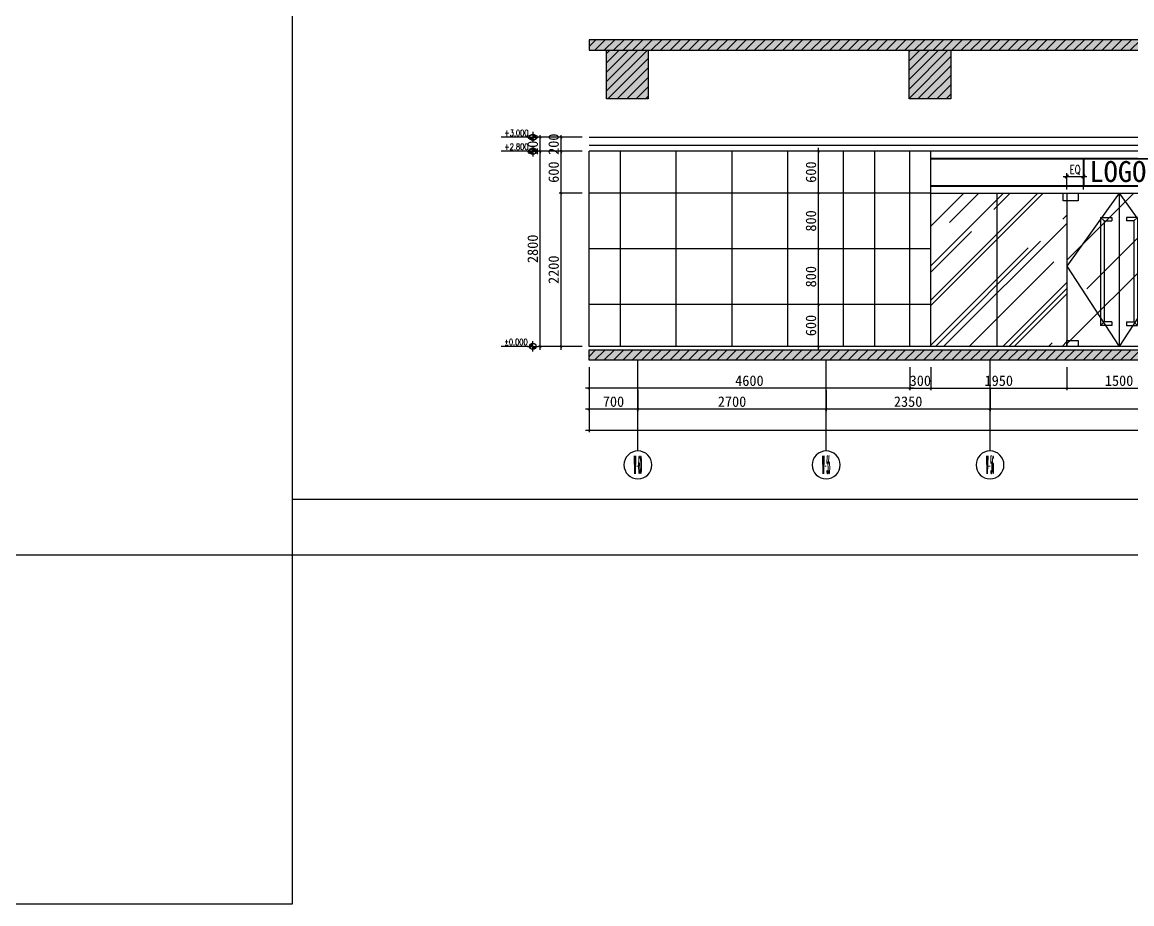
# Model space of a CAD drawing. Header units: millimetres. Extents: x 110215 to 630040, y -488650 to 141897.
# Drawn here: x 320155 to 336067, y -9761 to 2886 of the extents above; entities that cross this region are included whole.
import ezdxf
from ezdxf.enums import TextEntityAlignment as Align
from ezdxf.xclip import XClip

# ---------------------------------------------------------------- set-up
doc = ezdxf.new("R2010")
doc.units = ezdxf.units.MM
doc.header["$LTSCALE"] = 1000
doc.header["$XCLIPFRAME"] = 0
doc.layers.get('Defpoints').update_dxf_attribs({"color": 2})
for name, color, linetype in [('0-118标注', 2, 'Continuous'), ('0-140b立面看线', 3, 'Continuous'), ('0-140c立面材料填充', 250, 'Continuous'), ('0-140d立面材料分隔', 146, 'Continuous'), ('0-140立面图剖切线', 4, 'Continuous')]:
    doc.layers.add(name, color=color, linetype=linetype)
doc.styles.add('_TCH_AXIS', font='COMPLEX', dxfattribs={"bigfont": 'GBCBIG'})
doc.styles.add('COMPLEX', font='COMPLEX')
doc.styles.add('DIM_FONT', font='SIMPLEX', dxfattribs={"width": 0.7, "bigfont": 'GBCBIG'})
doc.styles.add('TXT', font='txt.shx', dxfattribs={"width": 0.7})
doc.styles.add('繁黑体', font='simhei.ttf')
doc.styles.add('黑体', font='simhei.ttf')
doc.dimstyles.new('50', dxfattribs={"dimscale": 50, "dimtxt": 3, "dimasz": 0.6, "dimexe": 0.6, "dimexo": 0.6, "dimtad": 1, "dimdec": 0, "dimdsep": 46, "dimtxsty": '黑体', "dimblk1": 'ARCHTICK', "dimblk2": 'ARCHTICK', "dimsah": 1, "dimcen": 0, "dimdle": 1, "dimclrd": 251, "dimclre": 251, "dimclrt": 2, "dimadec": 0, "dimazin": 0, "dimtfac": 1, "dimtdec": 0, "dimtix": 1, "dimtmove": 2, "dimatfit": 3, "dimldrblk": 'DOT', "dimfxl": 0, "dimtolj": 1, "dimtzin": 0, "dimarcsym": 0})
doc.dimstyles.new('副本 1-50', dxfattribs={"dimscale": 50, "dimtxt": 2.5, "dimasz": 1, "dimexe": 1, "dimexo": 1, "dimgap": 0.6, "dimtad": 1, "dimdec": 0, "dimrnd": 5, "dimzin": 0, "dimdsep": 46, "dimtxsty": 'TXT', "dimblk": 'ARCHTICK', "dimcen": 4, "dimdle": 1, "dimclrd": 3, "dimclre": 3, "dimclrt": 3, "dimadec": 0, "dimazin": 0, "dimtfac": 1, "dimtdec": 0, "dimtix": 1, "dimtmove": 2, "dimatfit": 3, "dimldrblk": 'ARCHTICK', "dimfxl": 0, "dimtolj": 1, "dimtzin": 0, "dimarcsym": 0})
pattern_1 = [(45, (-34166.74, 29974.5), (-67.35192, 67.35192), [])]

# ---------------------------------------------------------------- blocks, each defined once
blk = doc.blocks.new('_ArchTick')
at = {"color": 0, "linetype": 'ByBlock', "const_width": 0.4}
blk.add_lwpolyline([(-0.5, -0.5), (0.5, 0.5)], dxfattribs=at)
blk = doc.blocks.new('*D899')
at = {"color": 251, "lineweight": -2, "transparency": 16777216}
for p, q in [((306588, 7361), (306588, 7061)), ((359011, 7361), (359011, 7061)), ((306538, 7091), (359061, 7091))]:
    blk.add_line(p, q, dxfattribs=at)
at = {"layer": 'Defpoints', "color": 0, "transparency": 16777216}
for p in [(306588, 7391), (359011, 7391), (359011, 7091)]:
    blk.add_point(p, dxfattribs=at)
at = {"color": 251, "lineweight": -2, "transparency": 16777216, "xscale": 30, "yscale": 30, "zscale": 30, "rotation": 180}
blk.add_blockref('_ArchTick', (306588, 7091), dxfattribs=at)
at = {"color": 251, "lineweight": -2, "transparency": 16777216, "xscale": 30, "yscale": 30, "zscale": 30}
blk.add_blockref('_ArchTick', (359011, 7091), dxfattribs=at)
at = {"color": 2, "transparency": 16777216, "insert": (332799, 7197), "char_height": 150, "attachment_point": 5, "style": '黑体'}
blk.add_mtext('\\A1;52423', dxfattribs=at)
blk = doc.blocks.new('_DOT')
at = {"color": 0, "linetype": 'ByBlock'}
blk.add_line((-0.5, 0), (-1, 0), dxfattribs=at)
at = {"color": 0, "linetype": 'ByBlock', "const_width": 0.5}
blk.add_lwpolyline([(-0.25, 0, 1), (0.25, 0, 1)], format="xyb", close=True, dxfattribs=at)
blk = doc.blocks.new('*D914')
at = {"color": 251, "lineweight": -2, "transparency": 16777216}
for p, q in [((328283, -2065), (328283, -2395)), ((332884, -2065), (332884, -2395)), ((332934, -2365), (328233, -2365))]:
    blk.add_line(p, q, dxfattribs=at)
at = {"layer": 'Defpoints', "color": 0, "transparency": 16777216}
for p in [(328283, -1965), (332884, -1965), (328283, -2365)]:
    blk.add_point(p, dxfattribs=at)
at = {"color": 251, "lineweight": -2, "transparency": 16777216, "xscale": 30, "yscale": 30, "zscale": 30, "rotation": 180}
blk.add_blockref('_ArchTick', (328283, -2365), dxfattribs=at)
at = {"color": 251, "lineweight": -2, "transparency": 16777216, "xscale": 30, "yscale": 30, "zscale": 30}
blk.add_blockref('_ArchTick', (332884, -2365), dxfattribs=at)
at = {"color": 2, "transparency": 16777216, "insert": (330583, -2258), "char_height": 150, "attachment_point": 5, "style": '黑体'}
blk.add_mtext('\\A1;4600', dxfattribs=at)
blk = doc.blocks.new('*D916')
at = {"color": 251, "lineweight": -2, "transparency": 16777216}
for p, q in [((334034, -2365), (334034, -2695)), ((331684, -2395), (331684, -2695)), ((334084, -2665), (331634, -2665))]:
    blk.add_line(p, q, dxfattribs=at)
at = {"layer": 'Defpoints', "color": 0, "transparency": 16777216}
for p in [(331684, -2365), (334034, -2333), (331684, -2665)]:
    blk.add_point(p, dxfattribs=at)
at = {"color": 251, "lineweight": -2, "transparency": 16777216, "xscale": 30, "yscale": 30, "zscale": 30, "rotation": 180}
blk.add_blockref('_ArchTick', (331684, -2665), dxfattribs=at)
at = {"color": 251, "lineweight": -2, "transparency": 16777216, "xscale": 30, "yscale": 30, "zscale": 30}
blk.add_blockref('_ArchTick', (334034, -2665), dxfattribs=at)
at = {"color": 2, "transparency": 16777216, "insert": (332859, -2558), "char_height": 150, "attachment_point": 5, "style": '黑体'}
blk.add_mtext('\\A1;2350', dxfattribs=at)
blk = doc.blocks.new('*D917')
at = {"color": 251, "lineweight": -2, "transparency": 16777216}
for p, q in [((328283, -2695), (328283, -2995)), ((345984, -2695), (345984, -2995)), ((328233, -2965), (346034, -2965))]:
    blk.add_line(p, q, dxfattribs=at)
at = {"layer": 'Defpoints', "color": 0, "transparency": 16777216}
for p in [(328283, -2665), (345984, -2665), (345984, -2965)]:
    blk.add_point(p, dxfattribs=at)
at = {"color": 251, "lineweight": -2, "transparency": 16777216, "xscale": 30, "yscale": 30, "zscale": 30, "rotation": 180}
blk.add_blockref('_ArchTick', (328283, -2965), dxfattribs=at)
at = {"color": 251, "lineweight": -2, "transparency": 16777216, "xscale": 30, "yscale": 30, "zscale": 30}
blk.add_blockref('_ArchTick', (345984, -2965), dxfattribs=at)
at = {"color": 2, "transparency": 16777216, "insert": (337133, -2858), "char_height": 150, "attachment_point": 5, "style": '黑体'}
blk.add_mtext('\\A1;17700', dxfattribs=at)
blk = doc.blocks.new('*D918')
at = {"color": 251, "lineweight": -2, "transparency": 16777216}
for p, q in [((327883, -1815), (327883, 485)), ((328183, 435), (327853, 435)), ((328183, -1765), (327853, -1765))]:
    blk.add_line(p, q, dxfattribs=at)
at = {"layer": 'Defpoints', "color": 0, "transparency": 16777216}
for p in [(327883, 435), (328283, 435), (328283, -1765)]:
    blk.add_point(p, dxfattribs=at)
at = {"color": 251, "lineweight": -2, "transparency": 16777216, "xscale": 30, "yscale": 30, "zscale": 30}
for p, rotation in [((327883, 435), 90), ((327883, -1765), 270)]:
    blk.add_blockref('_ArchTick', p, dxfattribs=dict(at, rotation=rotation))
at = {"color": 2, "transparency": 16777216, "insert": (327776, -665), "char_height": 150, "attachment_point": 5, "rotation": 90, "style": '黑体'}
blk.add_mtext('\\A1;2200', dxfattribs=at)
blk = doc.blocks.new('*D919')
at = {"color": 251, "lineweight": -2, "transparency": 16777216}
for p, q in [((328183, 1035), (327853, 1035)), ((327883, 385), (327883, 1085)), ((328183, 435), (327853, 435))]:
    blk.add_line(p, q, dxfattribs=at)
at = {"layer": 'Defpoints', "color": 0, "transparency": 16777216}
for p in [(327883, 1035), (328283, 1035), (328283, 435)]:
    blk.add_point(p, dxfattribs=at)
at = {"color": 251, "lineweight": -2, "transparency": 16777216, "xscale": 30, "yscale": 30, "zscale": 30}
for p, rotation in [((327883, 1035), 90), ((327883, 435), 270)]:
    blk.add_blockref('_ArchTick', p, dxfattribs=dict(at, rotation=rotation))
at = {"color": 2, "transparency": 16777216, "insert": (327776, 735), "char_height": 150, "attachment_point": 5, "rotation": 90, "style": '黑体'}
blk.add_mtext('\\A1;600', dxfattribs=at)
blk = doc.blocks.new('*D920')
at = {"color": 251, "lineweight": -2, "transparency": 16777216}
for p, q in [((328183, 1235), (327853, 1235)), ((327883, 1235), (327883, 1265)), ((327883, 1035), (327883, 1235)), ((328183, 1035), (327853, 1035)), ((327883, 1035), (327883, 1005))]:
    blk.add_line(p, q, dxfattribs=at)
at = {"layer": 'Defpoints', "color": 0, "transparency": 16777216}
for p in [(327883, 1235), (328283, 1235), (328283, 1035)]:
    blk.add_point(p, dxfattribs=at)
at = {"color": 251, "lineweight": -2, "transparency": 16777216, "xscale": 30, "yscale": 30, "zscale": 30}
for p, rotation in [((327883, 1235), 270), ((327883, 1035), 90)]:
    blk.add_blockref('_ArchTick', p, dxfattribs=dict(at, rotation=rotation))
at = {"color": 2, "transparency": 16777216, "insert": (327776, 1135), "char_height": 150, "attachment_point": 5, "rotation": 90, "style": '黑体'}
blk.add_mtext('\\A1;200', dxfattribs=at)
blk = doc.blocks.new('*D921')
at = {"color": 251, "lineweight": -2, "transparency": 16777216}
for p, q in [((327853, 1035), (327553, 1035)), ((327583, -1815), (327583, 1085)), ((327853, -1765), (327553, -1765))]:
    blk.add_line(p, q, dxfattribs=at)
at = {"layer": 'Defpoints', "color": 0, "transparency": 16777216}
for p in [(327583, 1035), (327883, 1035), (327883, -1765)]:
    blk.add_point(p, dxfattribs=at)
at = {"color": 251, "lineweight": -2, "transparency": 16777216, "xscale": 30, "yscale": 30, "zscale": 30}
for p, rotation in [((327583, 1035), 90), ((327583, -1765), 270)]:
    blk.add_blockref('_ArchTick', p, dxfattribs=dict(at, rotation=rotation))
at = {"color": 2, "transparency": 16777216, "insert": (327476, -365), "char_height": 150, "attachment_point": 5, "rotation": 90, "style": '黑体'}
blk.add_mtext('\\A1;2800', dxfattribs=at)
blk = doc.blocks.new('*D922')
at = {"color": 251, "lineweight": -2, "transparency": 16777216}
for p, q in [((327853, 1235), (327553, 1235)), ((327583, 1235), (327583, 1265)), ((327583, 1035), (327583, 1235)), ((327853, 1035), (327553, 1035)), ((327583, 1035), (327583, 1005))]:
    blk.add_line(p, q, dxfattribs=at)
at = {"layer": 'Defpoints', "color": 0, "transparency": 16777216}
for p in [(327583, 1235), (327883, 1235), (327883, 1035)]:
    blk.add_point(p, dxfattribs=at)
at = {"color": 251, "lineweight": -2, "transparency": 16777216, "xscale": 30, "yscale": 30, "zscale": 30}
for p, rotation in [((327583, 1235), 270), ((327583, 1035), 90)]:
    blk.add_blockref('_ArchTick', p, dxfattribs=dict(at, rotation=rotation))
at = {"color": 2, "transparency": 16777216, "insert": (327476, 1135), "char_height": 150, "attachment_point": 5, "rotation": 90, "style": '黑体'}
blk.add_mtext('\\A1;200', dxfattribs=at)
blk = doc.blocks.new('*U702')
at = {"extrusion": (0, 0, -1)}
for points in [[(0, 0), (1.5, 0, 0.414214), (0, 1.5)], [(0, 0), (-1.5, 0, 0.414214), (0, -1.5)]]:
    blk.add_hatch(color=256, dxfattribs=at).paths.add_polyline_path(points)
for p, q in [((-2.25, 0), (-15.09, 0)), ((-2.52, 0), (2.52, 0)), ((0, -2.52), (0, 2.52))]:
    blk.add_line(p, q)
blk.add_circle((0, 0), 1.5)
at = {"style": 'DIM_FONT', "width": 0.7, "flags": 8}
blk.add_attdef('%%P0.000', (-13.68, -0.59), '', height=3, dxfattribs=at)
blk = doc.blocks.new('*U703')
at = {"extrusion": (0, 0, -1)}
for points in [[(0, 0), (1.5, 0, -0.414214), (0, -1.5)], [(0, 0), (-1.5, 0, -0.414214), (0, 1.5)]]:
    blk.add_hatch(color=256, dxfattribs=at).paths.add_polyline_path(points)
for p, q in [((-2.25, 0), (-15.09, 0)), ((-2.52, 0), (2.52, 0)), ((0, 2.52), (0, -2.52))]:
    blk.add_line(p, q)
blk.add_circle((0, 0), 1.5)
at = {"style": 'DIM_FONT', "width": 0.7, "flags": 8}
blk.add_attdef('%%P0.000', (-13.68, 0.59), '', height=3, dxfattribs=at)
blk = doc.blocks.new('*D130')
at = {"color": 3, "lineweight": -2, "transparency": 16777216}
for p, q in [((2433621, 314332), (2433281, 314332)), ((2433331, 314145), (2433331, 314382)), ((2433571, 314145), (2433571, 314382))]:
    blk.add_line(p, q, dxfattribs=at)
at = {"layer": 'Defpoints', "color": 0, "transparency": 16777216}
for p in [(2433331, 314332), (2433331, 314095), (2433571, 314095)]:
    blk.add_point(p, dxfattribs=at)
at = {"color": 3, "lineweight": -2, "transparency": 16777216, "xscale": 50, "yscale": 50, "zscale": 50, "rotation": 180}
blk.add_blockref('_ArchTick', (2433331, 314332), dxfattribs=at)
at = {"color": 3, "lineweight": -2, "transparency": 16777216, "xscale": 50, "yscale": 50, "zscale": 50}
blk.add_blockref('_ArchTick', (2433571, 314332), dxfattribs=at)
at = {"color": 3, "transparency": 16777216, "insert": (2433451, 314425), "char_height": 125, "attachment_point": 5, "style": 'TXT'}
blk.add_mtext('\\A1;EQ', dxfattribs=at)
blk = doc.blocks.new('*D131')
at = {"color": 3, "lineweight": -2, "transparency": 16777216}
for p, q in [((2432021, 314332), (2432361, 314332)), ((2432071, 314145), (2432071, 314382)), ((2432311, 314145), (2432311, 314382))]:
    blk.add_line(p, q, dxfattribs=at)
at = {"layer": 'Defpoints', "color": 0, "transparency": 16777216}
for p in [(2432311, 314332), (2432071, 314095), (2432311, 314095)]:
    blk.add_point(p, dxfattribs=at)
at = {"color": 3, "lineweight": -2, "transparency": 16777216, "xscale": 50, "yscale": 50, "zscale": 50, "rotation": 180}
blk.add_blockref('_ArchTick', (2432071, 314332), dxfattribs=at)
at = {"color": 3, "lineweight": -2, "transparency": 16777216, "xscale": 50, "yscale": 50, "zscale": 50}
blk.add_blockref('_ArchTick', (2432311, 314332), dxfattribs=at)
at = {"color": 3, "transparency": 16777216, "insert": (2432191, 314425), "char_height": 125, "attachment_point": 5, "style": 'TXT'}
blk.add_mtext('\\A1;EQ', dxfattribs=at)
blk = doc.blocks.new('*D924')
at = {"color": 251, "lineweight": -2, "transparency": 16777216}
for p, q in [((332884, -2065), (332884, -2395)), ((333184, -2065), (333184, -2395)), ((332884, -2365), (332854, -2365)), ((332884, -2365), (333184, -2365)), ((333184, -2365), (333214, -2365))]:
    blk.add_line(p, q, dxfattribs=at)
at = {"layer": 'Defpoints', "color": 0, "transparency": 16777216}
for p in [(332884, -1965), (333184, -1965), (333184, -2365)]:
    blk.add_point(p, dxfattribs=at)
at = {"color": 251, "lineweight": -2, "transparency": 16777216, "xscale": 30, "yscale": 30, "zscale": 30}
blk.add_blockref('_ArchTick', (332884, -2365), dxfattribs=at)
at = {"color": 251, "lineweight": -2, "transparency": 16777216, "xscale": 30, "yscale": 30, "zscale": 30, "rotation": 180}
blk.add_blockref('_ArchTick', (333184, -2365), dxfattribs=at)
at = {"color": 2, "transparency": 16777216, "insert": (333034, -2258), "char_height": 150, "attachment_point": 5, "style": '黑体'}
blk.add_mtext('\\A1;300', dxfattribs=at)
blk = doc.blocks.new('*D925')
at = {"color": 251, "lineweight": -2, "transparency": 16777216}
for p, q in [((333184, -2065), (333184, -2395)), ((335134, -2065), (335134, -2395)), ((333134, -2365), (335184, -2365))]:
    blk.add_line(p, q, dxfattribs=at)
at = {"layer": 'Defpoints', "color": 0, "transparency": 16777216}
for p in [(333184, -1965), (335134, -1965), (335134, -2365)]:
    blk.add_point(p, dxfattribs=at)
at = {"color": 251, "lineweight": -2, "transparency": 16777216, "xscale": 30, "yscale": 30, "zscale": 30, "rotation": 180}
blk.add_blockref('_ArchTick', (333184, -2365), dxfattribs=at)
at = {"color": 251, "lineweight": -2, "transparency": 16777216, "xscale": 30, "yscale": 30, "zscale": 30}
blk.add_blockref('_ArchTick', (335134, -2365), dxfattribs=at)
at = {"color": 2, "transparency": 16777216, "insert": (334159, -2258), "char_height": 150, "attachment_point": 5, "style": '黑体'}
blk.add_mtext('\\A1;1950', dxfattribs=at)
blk = doc.blocks.new('*D926')
at = {"color": 251, "lineweight": -2, "transparency": 16777216}
for p, q in [((335134, -2065), (335134, -2395)), ((336634, -2065), (336634, -2395)), ((335084, -2365), (336684, -2365))]:
    blk.add_line(p, q, dxfattribs=at)
at = {"layer": 'Defpoints', "color": 0, "transparency": 16777216}
for p in [(335134, -1965), (336634, -1965), (336634, -2365)]:
    blk.add_point(p, dxfattribs=at)
at = {"color": 251, "lineweight": -2, "transparency": 16777216, "xscale": 30, "yscale": 30, "zscale": 30, "rotation": 180}
blk.add_blockref('_ArchTick', (335134, -2365), dxfattribs=at)
at = {"color": 251, "lineweight": -2, "transparency": 16777216, "xscale": 30, "yscale": 30, "zscale": 30}
blk.add_blockref('_ArchTick', (336634, -2365), dxfattribs=at)
at = {"color": 2, "transparency": 16777216, "insert": (335884, -2258), "char_height": 150, "attachment_point": 5, "style": '黑体'}
blk.add_mtext('\\A1;1500', dxfattribs=at)
blk = doc.blocks.new('*D934')
at = {"color": 251, "lineweight": -2, "transparency": 16777216}
for p, q in [((334034, -2395), (334034, -2695)), ((344943, -2395), (344943, -2695)), ((344993, -2665), (333984, -2665))]:
    blk.add_line(p, q, dxfattribs=at)
at = {"layer": 'Defpoints', "color": 0, "transparency": 16777216}
for p in [(334034, -2365), (344943, -2365), (334034, -2665)]:
    blk.add_point(p, dxfattribs=at)
at = {"color": 251, "lineweight": -2, "transparency": 16777216, "xscale": 30, "yscale": 30, "zscale": 30, "rotation": 180}
blk.add_blockref('_ArchTick', (334034, -2665), dxfattribs=at)
at = {"color": 251, "lineweight": -2, "transparency": 16777216, "xscale": 30, "yscale": 30, "zscale": 30}
blk.add_blockref('_ArchTick', (344943, -2665), dxfattribs=at)
at = {"color": 2, "transparency": 16777216, "insert": (339488, -2558), "char_height": 150, "attachment_point": 5, "style": '黑体'}
blk.add_mtext('\\A1;10910', dxfattribs=at)
blk = doc.blocks.new('*D935')
at = {"color": 251, "lineweight": -2, "transparency": 16777216}
for p, q in [((328984, -2395), (328984, -2695)), ((331684, -2395), (331684, -2695)), ((331734, -2665), (328934, -2665))]:
    blk.add_line(p, q, dxfattribs=at)
at = {"layer": 'Defpoints', "color": 0, "transparency": 16777216}
for p in [(328984, -2365), (331684, -2365), (328984, -2665)]:
    blk.add_point(p, dxfattribs=at)
at = {"color": 251, "lineweight": -2, "transparency": 16777216, "xscale": 30, "yscale": 30, "zscale": 30, "rotation": 180}
blk.add_blockref('_ArchTick', (328984, -2665), dxfattribs=at)
at = {"color": 251, "lineweight": -2, "transparency": 16777216, "xscale": 30, "yscale": 30, "zscale": 30}
blk.add_blockref('_ArchTick', (331684, -2665), dxfattribs=at)
at = {"color": 2, "transparency": 16777216, "insert": (330334, -2558), "char_height": 150, "attachment_point": 5, "style": '黑体'}
blk.add_mtext('\\A1;2700', dxfattribs=at)
blk = doc.blocks.new('*D936')
at = {"color": 251, "lineweight": -2, "transparency": 16777216}
for p, q in [((328283, -2395), (328283, -2695)), ((328984, -2395), (328984, -2695)), ((329034, -2665), (328233, -2665))]:
    blk.add_line(p, q, dxfattribs=at)
at = {"layer": 'Defpoints', "color": 0, "transparency": 16777216}
for p in [(328283, -2365), (328984, -2365), (328283, -2665)]:
    blk.add_point(p, dxfattribs=at)
at = {"color": 251, "lineweight": -2, "transparency": 16777216, "xscale": 30, "yscale": 30, "zscale": 30, "rotation": 180}
blk.add_blockref('_ArchTick', (328283, -2665), dxfattribs=at)
at = {"color": 251, "lineweight": -2, "transparency": 16777216, "xscale": 30, "yscale": 30, "zscale": 30}
blk.add_blockref('_ArchTick', (328984, -2665), dxfattribs=at)
at = {"color": 2, "transparency": 16777216, "insert": (328634, -2558), "char_height": 150, "attachment_point": 5, "style": '黑体'}
blk.add_mtext('\\A1;700', dxfattribs=at)
blk = doc.blocks.new('_AXISO')
blk.add_circle((0, 0), 0.5)
at = {"style": 'COMPLEX', "width": 1.041667}
blk.add_attdef('A', text='', height=0.56, dxfattribs=at).set_placement((-0.25, -0.28), (0.25, -0.28), align=Align.FIT)
blk = doc.blocks.new('*D937')
at = {"color": 251, "lineweight": -2, "transparency": 16777216}
for p, q in [((331873, -1165), (331543, -1165)), ((331573, -1815), (331573, -1115)), ((331873, -1765), (331543, -1765))]:
    blk.add_line(p, q, dxfattribs=at)
at = {"layer": 'Defpoints', "color": 0, "transparency": 16777216}
for p in [(331573, -1165), (331933, -1165), (331933, -1765)]:
    blk.add_point(p, dxfattribs=at)
at = {"color": 251, "lineweight": -2, "transparency": 16777216, "xscale": 30, "yscale": 30, "zscale": 30}
for p, rotation in [((331573, -1165), 90), ((331573, -1765), 270)]:
    blk.add_blockref('_ArchTick', p, dxfattribs=dict(at, rotation=rotation))
at = {"color": 2, "transparency": 16777216, "insert": (331466, -1465), "char_height": 150, "attachment_point": 5, "rotation": 90, "style": '黑体'}
blk.add_mtext('\\A1;600', dxfattribs=at)
blk = doc.blocks.new('*D938')
at = {"color": 251, "lineweight": -2, "transparency": 16777216}
for p, q in [((331573, -1215), (331573, -315)), ((331873, -365), (331543, -365)), ((331873, -1165), (331543, -1165))]:
    blk.add_line(p, q, dxfattribs=at)
at = {"layer": 'Defpoints', "color": 0, "transparency": 16777216}
for p in [(331573, -365), (331933, -365), (331933, -1165)]:
    blk.add_point(p, dxfattribs=at)
at = {"color": 251, "lineweight": -2, "transparency": 16777216, "xscale": 30, "yscale": 30, "zscale": 30}
for p, rotation in [((331573, -365), 90), ((331573, -1165), 270)]:
    blk.add_blockref('_ArchTick', p, dxfattribs=dict(at, rotation=rotation))
at = {"color": 2, "transparency": 16777216, "insert": (331466, -765), "char_height": 150, "attachment_point": 5, "rotation": 90, "style": '黑体'}
blk.add_mtext('\\A1;800', dxfattribs=at)
blk = doc.blocks.new('*D939')
at = {"color": 251, "lineweight": -2, "transparency": 16777216}
for p, q in [((331573, -415), (331573, 485)), ((331873, 435), (331543, 435)), ((331873, -365), (331543, -365))]:
    blk.add_line(p, q, dxfattribs=at)
at = {"layer": 'Defpoints', "color": 0, "transparency": 16777216}
for p in [(331573, 435), (331933, 435), (331933, -365)]:
    blk.add_point(p, dxfattribs=at)
at = {"color": 251, "lineweight": -2, "transparency": 16777216, "xscale": 30, "yscale": 30, "zscale": 30}
for p, rotation in [((331573, 435), 90), ((331573, -365), 270)]:
    blk.add_blockref('_ArchTick', p, dxfattribs=dict(at, rotation=rotation))
at = {"color": 2, "transparency": 16777216, "insert": (331466, 35), "char_height": 150, "attachment_point": 5, "rotation": 90, "style": '黑体'}
blk.add_mtext('\\A1;800', dxfattribs=at)
blk = doc.blocks.new('*D940')
at = {"color": 251, "lineweight": -2, "transparency": 16777216}
for p, q in [((331873, 1035), (331543, 1035)), ((331573, 385), (331573, 1085)), ((331873, 435), (331543, 435))]:
    blk.add_line(p, q, dxfattribs=at)
at = {"layer": 'Defpoints', "color": 0, "transparency": 16777216}
for p in [(331573, 1035), (331933, 1035), (331933, 435)]:
    blk.add_point(p, dxfattribs=at)
at = {"color": 251, "lineweight": -2, "transparency": 16777216, "xscale": 30, "yscale": 30, "zscale": 30}
for p, rotation in [((331573, 1035), 90), ((331573, 435), 270)]:
    blk.add_blockref('_ArchTick', p, dxfattribs=dict(at, rotation=rotation))
at = {"color": 2, "transparency": 16777216, "insert": (331466, 735), "char_height": 150, "attachment_point": 5, "rotation": 90, "style": '黑体'}
blk.add_mtext('\\A1;600', dxfattribs=at)
blk = doc.blocks.new('dfsfds')
h = blk.add_hatch()
h.set_pattern_fill('ANSI31', color=250, scale=30)
h.paths.add_polyline_path([(359010.9, 12690.4), (359010.9, 12540.4), (358762.7, 12540.4), (358762.7, 11840.4), (358411.1, 11840.4), (358411.1, 12540.4), (355200.9, 12540.4), (355200.9, 11840.4), (354519.3, 11840.4), (354519.3, 12540.4), (350959.9, 12540.4), (350959.9, 11840.4), (350334.2, 11840.4), (350334.2, 12540.4), (346614.2, 12540.4), (346614.2, 11840.4), (346014.2, 11840.4), (346014.2, 12540.4), (344144.2, 12540.4), (344144.2, 11840.4), (343544.2, 11840.4), (343544.2, 12540.4), (340644.2, 12540.4), (340644.2, 11840.4), (340144.2, 11840.4), (340144.2, 12540.4), (337314.2, 12540.4), (337314.2, 11840.4), (336814.2, 11840.4), (336814.2, 12540.4), (335414.2, 12540.4), (335414.2, 11840.4), (334814.2, 11840.4), (334814.2, 12540.4), (333064.2, 12540.4), (333064.2, 11840.4), (332564.2, 11840.4), (332564.2, 12540.4), (330094.2, 12540.4), (330094.2, 11840.4), (329594.2, 11840.4), (329594.2, 12540.4), (327004.2, 12540.4), (327004.2, 11840.4), (326404.2, 11840.4), (326404.2, 12540.4), (325304.2, 12540.4), (325304.2, 11840.4), (324804.2, 11840.4), (324804.2, 12540.4), (322114.2, 12540.4), (322114.2, 11840.4), (321514.2, 11840.4), (321514.2, 12540.4), (319114.2, 12540.4), (319114.2, 11840.4), (318514.2, 11840.4), (318514.2, 12540.4), (316784.2, 12540.4), (316784.2, 11840.4), (316284.2, 11840.4), (316284.2, 12540.4), (313184.2, 12540.4), (313184.2, 11840.4), (312584.2, 11840.4), (312584.2, 12540.4), (311934.2, 12540.4), (311934.2, 11840.4), (311334.2, 11840.4), (311334.2, 12540.4), (309434.2, 12540.4), (309434.2, 11840.4), (308934.2, 11840.4), (308934.2, 12540.4), (306587.7, 12540.4), (306587.7, 12690.4)])
h.paths.add_polyline_path([(359010.9, 8240.8), (306587.7, 8240.8), (306587.7, 8090.8), (359010.9, 8090.8)])
at = {"layer": '0-140c立面材料填充'}
h = blk.add_hatch(dxfattribs=at)
h.set_pattern_fill('AR-CONC', color=256)
h.paths.add_polyline_path([(359010.9, 12690.4), (359010.9, 12540.4), (358762.7, 12540.4), (358762.7, 11840.4), (358411.1, 11840.4), (358411.1, 12540.4), (355200.9, 12540.4), (355200.9, 11840.4), (354519.3, 11840.4), (354519.3, 12540.4), (350959.9, 12540.4), (350959.9, 11840.4), (350334.2, 11840.4), (350334.2, 12540.4), (346614.2, 12540.4), (346614.2, 11840.4), (346014.2, 11840.4), (346014.2, 12540.4), (344144.2, 12540.4), (344144.2, 11840.4), (343544.2, 11840.4), (343544.2, 12540.4), (340644.2, 12540.4), (340644.2, 11840.4), (340144.2, 11840.4), (340144.2, 12540.4), (337314.2, 12540.4), (337314.2, 11840.4), (336814.2, 11840.4), (336814.2, 12540.4), (335414.2, 12540.4), (335414.2, 11840.4), (334814.2, 11840.4), (334814.2, 12540.4), (333064.2, 12540.4), (333064.2, 11840.4), (332564.2, 11840.4), (332564.2, 12540.4), (330094.2, 12540.4), (330094.2, 11840.4), (329594.2, 11840.4), (329594.2, 12540.4), (327004.2, 12540.4), (327004.2, 11840.4), (326404.2, 11840.4), (326404.2, 12540.4), (325304.2, 12540.4), (325304.2, 11840.4), (324804.2, 11840.4), (324804.2, 12540.4), (322114.2, 12540.4), (322114.2, 11840.4), (321514.2, 11840.4), (321514.2, 12540.4), (319114.2, 12540.4), (319114.2, 11840.4), (318514.2, 11840.4), (318514.2, 12540.4), (316784.2, 12540.4), (316784.2, 11840.4), (316284.2, 11840.4), (316284.2, 12540.4), (313184.2, 12540.4), (313184.2, 11840.4), (312584.2, 11840.4), (312584.2, 12540.4), (311934.2, 12540.4), (311934.2, 11840.4), (311334.2, 11840.4), (311334.2, 12540.4), (309434.2, 12540.4), (309434.2, 11840.4), (308934.2, 11840.4), (308934.2, 12540.4), (306587.7, 12540.4), (306587.7, 12690.4)])
h.paths.add_polyline_path([(359010.9, 8240.8), (306587.7, 8240.8), (306587.7, 8090.8), (359010.9, 8090.8)])
for points in [[(359010.9, 12690.4), (359010.9, 12540.4), (358762.7, 12540.4), (358762.7, 11840.4), (358411.1, 11840.4), (358411.1, 12540.4), (355200.9, 12540.4), (355200.9, 11840.4), (354519.3, 11840.4), (354519.3, 12540.4), (350959.9, 12540.4), (350959.9, 11840.4), (350334.2, 11840.4), (350334.2, 12540.4), (346614.2, 12540.4)], [(306587.7, 12690.4), (359010.9, 12690.4)]]:
    blk.add_lwpolyline(points)
blk.add_lwpolyline([(359010.9, 8240.8), (306587.7, 8240.8), (306587.7, 8090.8), (359010.9, 8090.8)], close=True)
at = {"layer": '0-140立面图剖切线'}
for p, q in [((306487.7, 11090.8), (359110.9, 11090.8)), ((306587.7, 8290.8), (359010.9, 8290.8))]:
    blk.add_line(p, q, dxfattribs=at)
dim = blk.add_linear_dim(base=(359010.9, 7090.8), p1=(306587.7, 7390.8), p2=(359010.9, 7390.8), dimstyle='50', override={"dimfxl": 6, "dimarcsym": 1})
dim.commit()
dim.dimension.update_dxf_attribs({"geometry": '*D899', "text_midpoint": (332799.3, 7197.1)})
blk = doc.blocks.new('kjlkj')
at = {"layer": '0-140c立面材料填充'}
h = blk.add_hatch(dxfattribs=at)
h.set_pattern_fill('AR-RROOF', color=256, scale=50, angle=45, style=0)
h.set_pattern_definition([(45, (2419215.6, 311894.9), (1077.63, 2873.68), [19050, -2540, 6350, -1270]), (45, (2419961, 313538.3), (-2092.4, 296.35), [3810, -419.1, 7620, -952.5]), (45, (2418901.25, 313107.2), (4068.056, 5271.41), [10160, -1778, 5080, -1270])])
h.paths.add_polyline_path([(2433571.1, 314094.9), (2432071.1, 314094.9), (2432071.1, 311894.9), (2433571.1, 311894.9)])
at = {"color": 8}
for p, q in [((2432311.1, 314194.9), (2432311.1, 314594.9)), ((2432321.1, 314194.9), (2432321.1, 314594.9)), ((2433321.1, 314194.9), (2433321.1, 314594.9)), ((2433331.1, 314194.9), (2433331.1, 314594.9))]:
    blk.add_line(p, q, dxfattribs=at)
for points in [[(2432821.1, 314094.9), (2432071.1, 313044.9), (2432821.1, 311894.9)], [(2432821.1, 314094.9), (2433571.1, 313044.9), (2432821.1, 311894.9)]]:
    blk.add_lwpolyline(points, dxfattribs=at)
at = {"layer": '0-140d立面材料分隔'}
for p, q in [((2432071.1, 314094.9), (2432071.1, 311894.9)), ((2432821.1, 314094.9), (2432821.1, 311894.9)), ((2433571.1, 314094.9), (2433571.1, 311894.9))]:
    blk.add_line(p, q, dxfattribs=at)
at = {"layer": '0-140d立面材料分隔', "color": 1}
for p, q in [((2432609.7, 313694.9, -219.5), (2432556.9, 313744.9, -219.5)), ((2432556.9, 313744.9, -219.5), (2432556.9, 312194.9)), ((2432556.9, 313744.9, -219.5), (2432715.4, 313744.9, -219.5)), ((2432609.7, 313694.9, -219.5), (2432609.7, 312244.9)), ((2432609.7, 313694.9, -219.5), (2432715.4, 313694.9, -219.5)), ((2432715.4, 313744.9, -219.5), (2432715.4, 313694.9, -219.5)), ((2432926.8, 313744.9, -219.5), (2432926.8, 313694.9, -219.5)), ((2433085.4, 313744.9, -219.5), (2432926.8, 313744.9, -219.5)), ((2433032.5, 313694.9, -219.5), (2432926.8, 313694.9, -219.5)), ((2433032.5, 313694.9, -219.5), (2433085.4, 313744.9, -219.5)), ((2433032.5, 313694.9, -219.5), (2433032.5, 312244.9)), ((2433085.4, 313744.9, -219.5), (2433085.4, 312194.9)), ((2432609.7, 312244.9), (2432556.9, 312194.9)), ((2432715.4, 312194.9), (2432556.9, 312194.9)), ((2432715.4, 312244.9), (2432609.7, 312244.9)), ((2432715.4, 312244.9), (2432715.4, 312194.9)), ((2432926.8, 312244.9), (2433032.5, 312244.9)), ((2432926.8, 312244.9), (2432926.8, 312194.9)), ((2432926.8, 312194.9), (2433085.4, 312194.9)), ((2433032.5, 312244.9), (2433085.4, 312194.9))]:
    blk.add_line(p, q, dxfattribs=at)
for points in [[(2432018.3, 314094.9), (2432233.1, 314094.9), (2432233.1, 313984.9), (2432018.3, 313984.9)], [(2433409.2, 314094.9), (2433624, 314094.9), (2433624, 313984.9), (2433409.2, 313984.9)], [(2432071.1, 311978.2), (2432233.1, 311978.2), (2432233.1, 311894.9), (2432071.1, 311894.9)], [(2433409.2, 311978.2), (2433571.1, 311978.2), (2433571.1, 311894.9), (2433409.2, 311894.9)]]:
    blk.add_lwpolyline(points, close=True, dxfattribs=at)
at = {"color": 1, "style": '繁黑体'}
blk.add_text('LOGO', height=300, dxfattribs=at).set_placement((2432396, 314253.3, -219.5))
at = {"color": 8}
dim = blk.add_linear_dim(base=(2432311.1, 314332.1), p1=(2432071.1, 314094.9), p2=(2432311.1, 314094.9), text='EQ', dimstyle='副本 1-50', dxfattribs=at)
dim.commit()
dim.dimension.update_dxf_attribs({"geometry": '*D131', "text_midpoint": (2432191.1, 314424.6)})
dim = blk.add_linear_dim(base=(2433331.1, 314332.1), p1=(2433571.1, 314094.9), p2=(2433331.1, 314094.9), angle=180, text='EQ', dimstyle='副本 1-50', dxfattribs=at)
dim.commit()
dim.dimension.update_dxf_attribs({"geometry": '*D130', "text_midpoint": (2433451.1, 314424.6)})

msp = doc.modelspace()

# ---------------------------------------------------------------- hatches: boundary and pattern name
h = msp.add_hatch()
h.set_pattern_fill('ANSI31', color=250, scale=30)
h.set_pattern_definition([(45, (3051.575, -28906.73), (-67.35192, 67.35192), [])])
h.paths.add_polyline_path([(328283.4, 2634.8), (328283.4, 2484.8), (339995.6, 2484.8), (339995.6, 1834.8), (340588.7, 1834.8), (340588.7, 2484.8), (346183.6, 2484.8), (346183.6, 2634.8)])
h.paths.add_polyline_path([(328283.4, -1814.7), (346183.6, -1814.7), (346183.6, -1964.7), (328283.4, -1964.7)])
h = msp.add_hatch()
h.set_pattern_fill('ANSI31', color=250, scale=30)
h.set_pattern_definition(pattern_1)
h.paths.add_polyline_path([(328533.4, 2484.8), (329133.4, 2484.8), (329133.4, 1784.8), (328533.4, 1784.8)])
h = msp.add_hatch()
h.set_pattern_fill('ANSI31', color=250, scale=30)
h.set_pattern_definition(pattern_1)
h.paths.add_polyline_path([(332871.9, 2484.8), (333472.5, 2484.8), (333472.5, 1784.8), (332871.9, 1784.8)])
at = {"layer": '0-140c立面材料填充'}
h = msp.add_hatch(dxfattribs=at)
h.set_pattern_fill('AR-CONC', color=256)
h.set_pattern_definition([(50, (3051.58, -28906.73), (182.18467, -15.939086), [19.05, -209.55]), (355, (3051.58, -28906.73), (-35.24342, 191.05685), [15.24, -167.64058]), (100.451445, (3066.76, -28908.06), (146.94125, 175.11775), [16.19001, -178.09024]), (46.1842, (3051.58, -28855.93), (271.07904, -42.04233), [28.575, -314.325]), (96.63556, (3074.16, -28859.44), (237.40413, 247.42612), [24.28502, -267.1356]), (351.18415, (3051.58, -28855.93), (237.40413, 247.42612), [22.85997, -251.45973]), (21, (3076.98, -28868.63), (151.61439, -102.2652), [19.05, -209.55]), (326, (3076.98, -28868.63), (61.80203, 184.18797), [15.24, -167.64]), (71.451445, (3089.61, -28877.15), (213.41642, 81.92277), [16.19001, -178.08994]), (37.5, (3051.575, -28906.73), (3.088603, 84.555039), [0, -165.608, 0, -170.18, 0, -168.275]), (7.5, (3051.575, -28906.73), (66.819663, 100.180575), [0, -97.028, 0, -161.798, 0, -64.135]), (327.5, (2994.93, -28906.73), (135.590595, -5.728744), [0, -63.5, 0, -198.12, 0, -262.89]), (317.5, (2969.53, -28906.73), (148.12918, 25.42649), [0, -82.55, 0, -131.572, 0, -186.69])])
h.paths.add_polyline_path([(328283.4, -1814.7), (346183.6, -1814.7), (346183.6, -1964.7), (328283.4, -1964.7)])
h.paths.add_polyline_path([(328283.4, 2634.8), (328283.4, 2484.8), (339995.6, 2484.8), (339995.6, 1834.8), (340588.7, 1834.8), (340588.7, 2484.8), (346183.6, 2484.8), (346183.6, 2634.8)])
h = msp.add_hatch(dxfattribs=at)
h.set_pattern_fill('AR-CONC', color=256)
h.set_pattern_definition([(50, (-34166.74, 29974.5), (182.18467, -15.939086), [19.05, -209.55]), (355, (-34166.74, 29974.5), (-35.24342, 191.056845), [15.24, -167.64058]), (100.451445, (-34151.55, 29973.17), (146.94125, 175.11775), [16.19001, -178.09024]), (46.1842, (-34166.74, 30025.3), (271.07904, -42.04233), [28.575, -314.325]), (96.63556, (-34144.15, 30021.8), (237.40413, 247.42612), [24.28502, -267.1356]), (351.18415, (-34166.74, 30025.3), (237.40413, 247.42612), [22.85997, -251.45973]), (21, (-34141.34, 30012.6), (151.61439, -102.2652), [19.05, -209.55]), (326, (-34141.34, 30012.6), (61.80203, 184.18797), [15.24, -167.64]), (71.451445, (-34128.7, 30004.07), (213.41642, 81.92277), [16.19001, -178.08994]), (37.5, (-34166.735, 29974.495), (3.088603, 84.555039), [0, -165.608, 0, -170.18, 0, -168.275]), (7.5, (-34166.735, 29974.495), (66.819663, 100.180575), [0, -97.028, 0, -161.798, 0, -64.135]), (327.5, (-34223.38, 29974.495), (135.590595, -5.728744), [0, -63.5, 0, -198.12, 0, -262.89]), (317.5, (-34248.78, 29974.5), (148.12918, 25.42649), [0, -82.55, 0, -131.572, 0, -186.69])])
h.paths.add_polyline_path([(332871.9, 2484.8), (333472.5, 2484.8), (333472.5, 1784.8), (332871.9, 1784.8)])
h.paths.add_polyline_path([(328533.4, 2484.8), (329133.4, 2484.8), (329133.4, 1784.8), (328533.4, 1784.8)])
h = msp.add_hatch(dxfattribs=at)
h.set_pattern_fill('AR-RROOF', color=256, scale=600, angle=45)
h.set_pattern_definition([(45, (316478.6, 84865.77), (509.117, 1357.645), [9000, -1200, 3000, -600]), (45, (316830.7, 85642.2), (-988.535, 140.007), [1800, -198, 3600, -450]), (45, (316330.08, 85438.52), (1921.9162, 2490.43), [4800, -840, 2400, -600])])
h.paths.add_polyline_path([(333183.5, 435.3), (333183.5, -1764.7), (335133.6, -1764.7), (335133.6, 435.3)])

# ---------------------------------------------------------------- linework, layer by layer
msp.add_line((349578.5, -3961.1), (324033.1, -3961.1))
for points in [[(324033.1, 15350.1), (349578.5, 15350.1), (349578.5, -4761.1), (324033.1, -4761.1)], [(328533.4, 2484.8), (329133.4, 2484.8), (329133.4, 1784.8), (328533.4, 1784.8)], [(332871.9, 2484.8), (333472.5, 2484.8), (333472.5, 1784.8), (332871.9, 1784.8)], [(328283.4, -1814.7), (346183.6, -1814.7), (346183.6, -1964.7), (328283.4, -1964.7)], [(324033.1, -4761.1), (319033.1, -4761.1), (319033.1, -9761.1), (324033.1, -9761.1)]]:
    msp.add_lwpolyline(points, close=True)
msp.add_lwpolyline([(328283.4, 2634.8), (328283.4, 2484.8), (339995.6, 2484.8), (339995.6, 1834.8), (340588.7, 1834.8), (340588.7, 2484.8), (346183.6, 2484.8), (346183.6, 2634.8), (328283.4, 2634.8)])
at = {"layer": '0-118标注'}
for p, q in [((328983.6, -3264.7, 13.8), (328983.6, -1964.7)), ((331683.6, -3264.7, 13.8), (331683.6, -1964.7)), ((334033.7, -3264.7, 13.8), (334033.7, -1964.7))]:
    msp.add_line(p, q, dxfattribs=at)
at = {"layer": '0-140b立面看线'}
for p, q in [((345183.5, 1115.3), (328283.4, 1115.3)), ((345183.5, 1035.3), (328283.4, 1035.3))]:
    msp.add_line(p, q, dxfattribs=at)
at = {"layer": '0-140c立面材料填充', "color": 251}
for p, q in [((328733.4, -1764.7), (328733.4, 1035.3)), ((329533.4, -1764.7), (329533.4, 1035.3)), ((330333.4, -1764.7), (330333.4, 1035.3)), ((331133.4, -1764.7), (331133.4, 1035.3)), ((331933.4, -1764.7), (331933.4, 1035.3)), ((333183.5, 435.3), (328283.4, 435.3)), ((334133.6, -1764.7), (334133.6, 435.3)), ((333183.5, -364.7), (328283.4, -364.7)), ((333183.5, -1164.7), (328283.4, -1164.7))]:
    msp.add_line(p, q, dxfattribs=at)
at = {"layer": '0-140d立面材料分隔'}
for p, q in [((332383.4, -1764.7), (332383.4, 1035.3)), ((332883.5, -1764.7), (332883.5, 1035.3)), ((333183.5, -1764.7), (333183.5, 1035.3)), ((333183.5, 935.3), (345983.5, 935.3)), ((333183.5, 925.3), (345983.5, 925.3)), ((333183.5, 545.3), (345983.5, 545.3)), ((333183.5, 535.3), (345983.5, 535.3)), ((333183.5, 435.3), (345983.5, 435.3))]:
    msp.add_line(p, q, dxfattribs=at)
at = {"layer": '0-140立面图剖切线'}
for p, q in [((328283.4, -1764.7), (328283.4, 1035.3)), ((346183.6, -1764.7), (328283.4, -1764.7))]:
    msp.add_line(p, q, dxfattribs=at)
msp.add_lwpolyline([(328283.4, 1235.3), (345183.5, 1235.3), (345283.5, 1235.3), (345283.5, 1065.3), (345223.5, 1065.3), (345223.5, 1115.3), (345183.5, 1115.3), (345183.5, 1035.3), (345303.5, 1035.3), (345303.5, 1045.3), (345313.5, 1045.3), (345313.5, 1035.3), (345983.5, 1035.3)], dxfattribs=at)

# ---------------------------------------------------------------- block references
ref = msp.add_blockref('dfsfds', (-27621, -10055.6))
XClip(ref).set_block_clipping_path([(305066.1655834657, 6094.4817562176), (315918.3254007217, 15350.053184789)])
at = {"color": 8}
msp.add_blockref('kjlkj', (-2096937.5, -313659.6), dxfattribs=at)
at = {"layer": '0-118标注'}
ref = msp.add_blockref('*U703', (327477.8, 1235.3), dxfattribs=dict(at, xscale=30, yscale=30, zscale=30))
ref.add_attrib('%%P0.000', '+3.000', (327067.3, 1253), dxfattribs={"layer": '0', "color": 7, "height": 90, "style": 'DIM_FONT', "width": 0.7, "flags": 8})
ref = msp.add_blockref('*U703', (327477.8, 1035.3), dxfattribs=dict(at, xscale=30, yscale=30, zscale=30))
ref.add_attrib('%%P0.000', '+2.800', (327067.3, 1053), dxfattribs={"layer": '0', "color": 7, "height": 90, "style": 'DIM_FONT', "width": 0.7, "flags": 8})
ref = msp.add_blockref('*U702', (327477.8, -1764.7), dxfattribs=dict(at, xscale=30, yscale=30, zscale=30))
ref.add_attrib('%%P0.000', '±0.000', (327067.3, -1747), dxfattribs={"layer": '0', "color": 7, "height": 90, "style": 'DIM_FONT', "width": 0.7, "flags": 8})
ref = msp.add_blockref('_AXISO', (328983.6, -3464.7, 13.8), dxfattribs=dict(at, xscale=-400, yscale=400, zscale=400))
ref.add_attrib('A', 'W-60', dxfattribs={"layer": '0', "height": 257.36, "style": '_TCH_AXIS', "width": 0.107143}).set_placement((328928.4, -3593.4, 13.8), (329038.7, -3593.4, 13.8), align=Align.FIT)
ref = msp.add_blockref('_AXISO', (331683.6, -3464.7, 13.8), dxfattribs=dict(at, xscale=-400, yscale=400, zscale=400))
ref.add_attrib('A', 'W-55', dxfattribs={"layer": '0', "height": 257.36, "style": '_TCH_AXIS', "width": 0.107143}).set_placement((331628.4, -3593.4, 13.8), (331738.7, -3593.4, 13.8), align=Align.FIT)
ref = msp.add_blockref('_AXISO', (334033.7, -3464.7, 13.8), dxfattribs=dict(at, xscale=-400, yscale=400, zscale=400))
ref.add_attrib('A', 'W-56', dxfattribs={"layer": '0', "height": 257.36, "style": '_TCH_AXIS', "width": 0.107143}).set_placement((333978.5, -3593.4, 13.8), (334088.8, -3593.4, 13.8), align=Align.FIT)

# ---------------------------------------------------------------- dimensions: what is measured, and where the dimension line sits
for base, p1, p2, angle, picture, middle in [((327583.4, 1235.3), (327883.4, 1035.3), (327883.4, 1235.3), 90, '*D922', (327476.4, 1135.3)), ((327883.4, 1235.3), (328283.4, 1035.3), (328283.4, 1235.3), 90, '*D920', (327776.4, 1135.3)), ((327583.4, 1035.3), (327883.4, -1764.7), (327883.4, 1035.3), 90, '*D921', (327476.4, -364.7)), ((327883.4, 1035.3), (328283.4, 435.3), (328283.4, 1035.3), 90, '*D919', (327776.4, 735.3)), ((327883.4, 435.3), (328283.4, -1764.7), (328283.4, 435.3), 90, '*D918', (327776.4, -664.7)), ((328283.4, -2364.7), (332883.5, -1964.7), (328283.4, -1964.7), 180, '*D914', (330583.5, -2257.6)), ((331683.6, -2664.7), (334033.7, -2333.5), (331683.6, -2364.7), 180, '*D916', (332858.6, -2557.6)), ((345983.5, -2964.7), (328283.4, -2664.7), (345983.5, -2664.7), 180, '*D917', (337133.5, -2857.6))]:
    dim = msp.add_linear_dim(base=base, p1=p1, p2=p2, angle=angle, dimstyle='50', override={"dimfxl": 6, "dimarcsym": 1})
    dim.commit()
    dim.dimension.update_dxf_attribs({"geometry": picture, "text_midpoint": middle})
at = {"color": 5}
for base, p1, p2, picture, middle in [((331573.2, 1035.3), (331933.4, 435.3), (331933.4, 1035.3), '*D940', (331466.2, 735.3)), ((331573.2, 435.3), (331933.4, -364.7), (331933.4, 435.3), '*D939', (331466.2, 35.3)), ((331573.2, -364.7), (331933.4, -1164.7), (331933.4, -364.7), '*D938', (331466.2, -764.7)), ((331573.2, -1164.7), (331933.4, -1764.7), (331933.4, -1164.7), '*D937', (331466.2, -1464.7))]:
    dim = msp.add_linear_dim(base=base, p1=p1, p2=p2, angle=90, dimstyle='50', override={"dimfxl": 6, "dimarcsym": 1}, dxfattribs=at)
    dim.commit()
    dim.dimension.update_dxf_attribs({"geometry": picture, "text_midpoint": middle})
for base, p1, p2, picture, middle in [((333183.5, -2364.7), (332883.5, -1964.7), (333183.5, -1964.7), '*D924', (333033.5, -2257.6)), ((335133.6, -2364.7), (333183.5, -1964.7), (335133.6, -1964.7), '*D925', (334158.6, -2257.6)), ((336633.6, -2364.7), (335133.6, -1964.7), (336633.6, -1964.7), '*D926', (335883.6, -2257.6)), ((328283.4, -2664.7), (328983.6, -2364.7), (328283.4, -2364.7), '*D936', (328633.5, -2557.6)), ((328983.6, -2664.7), (331683.6, -2364.7), (328983.6, -2364.7), '*D935', (330333.6, -2557.6)), ((334033.7, -2664.7), (344943.3, -2364.7), (334033.7, -2364.7), '*D934', (339488.5, -2557.6))]:
    dim = msp.add_linear_dim(base=base, p1=p1, p2=p2, dimstyle='50', override={"dimfxl": 6, "dimarcsym": 1}, dxfattribs=at)
    dim.commit()
    dim.dimension.update_dxf_attribs({"geometry": picture, "text_midpoint": middle})

doc.saveas('drawing.dxf')
